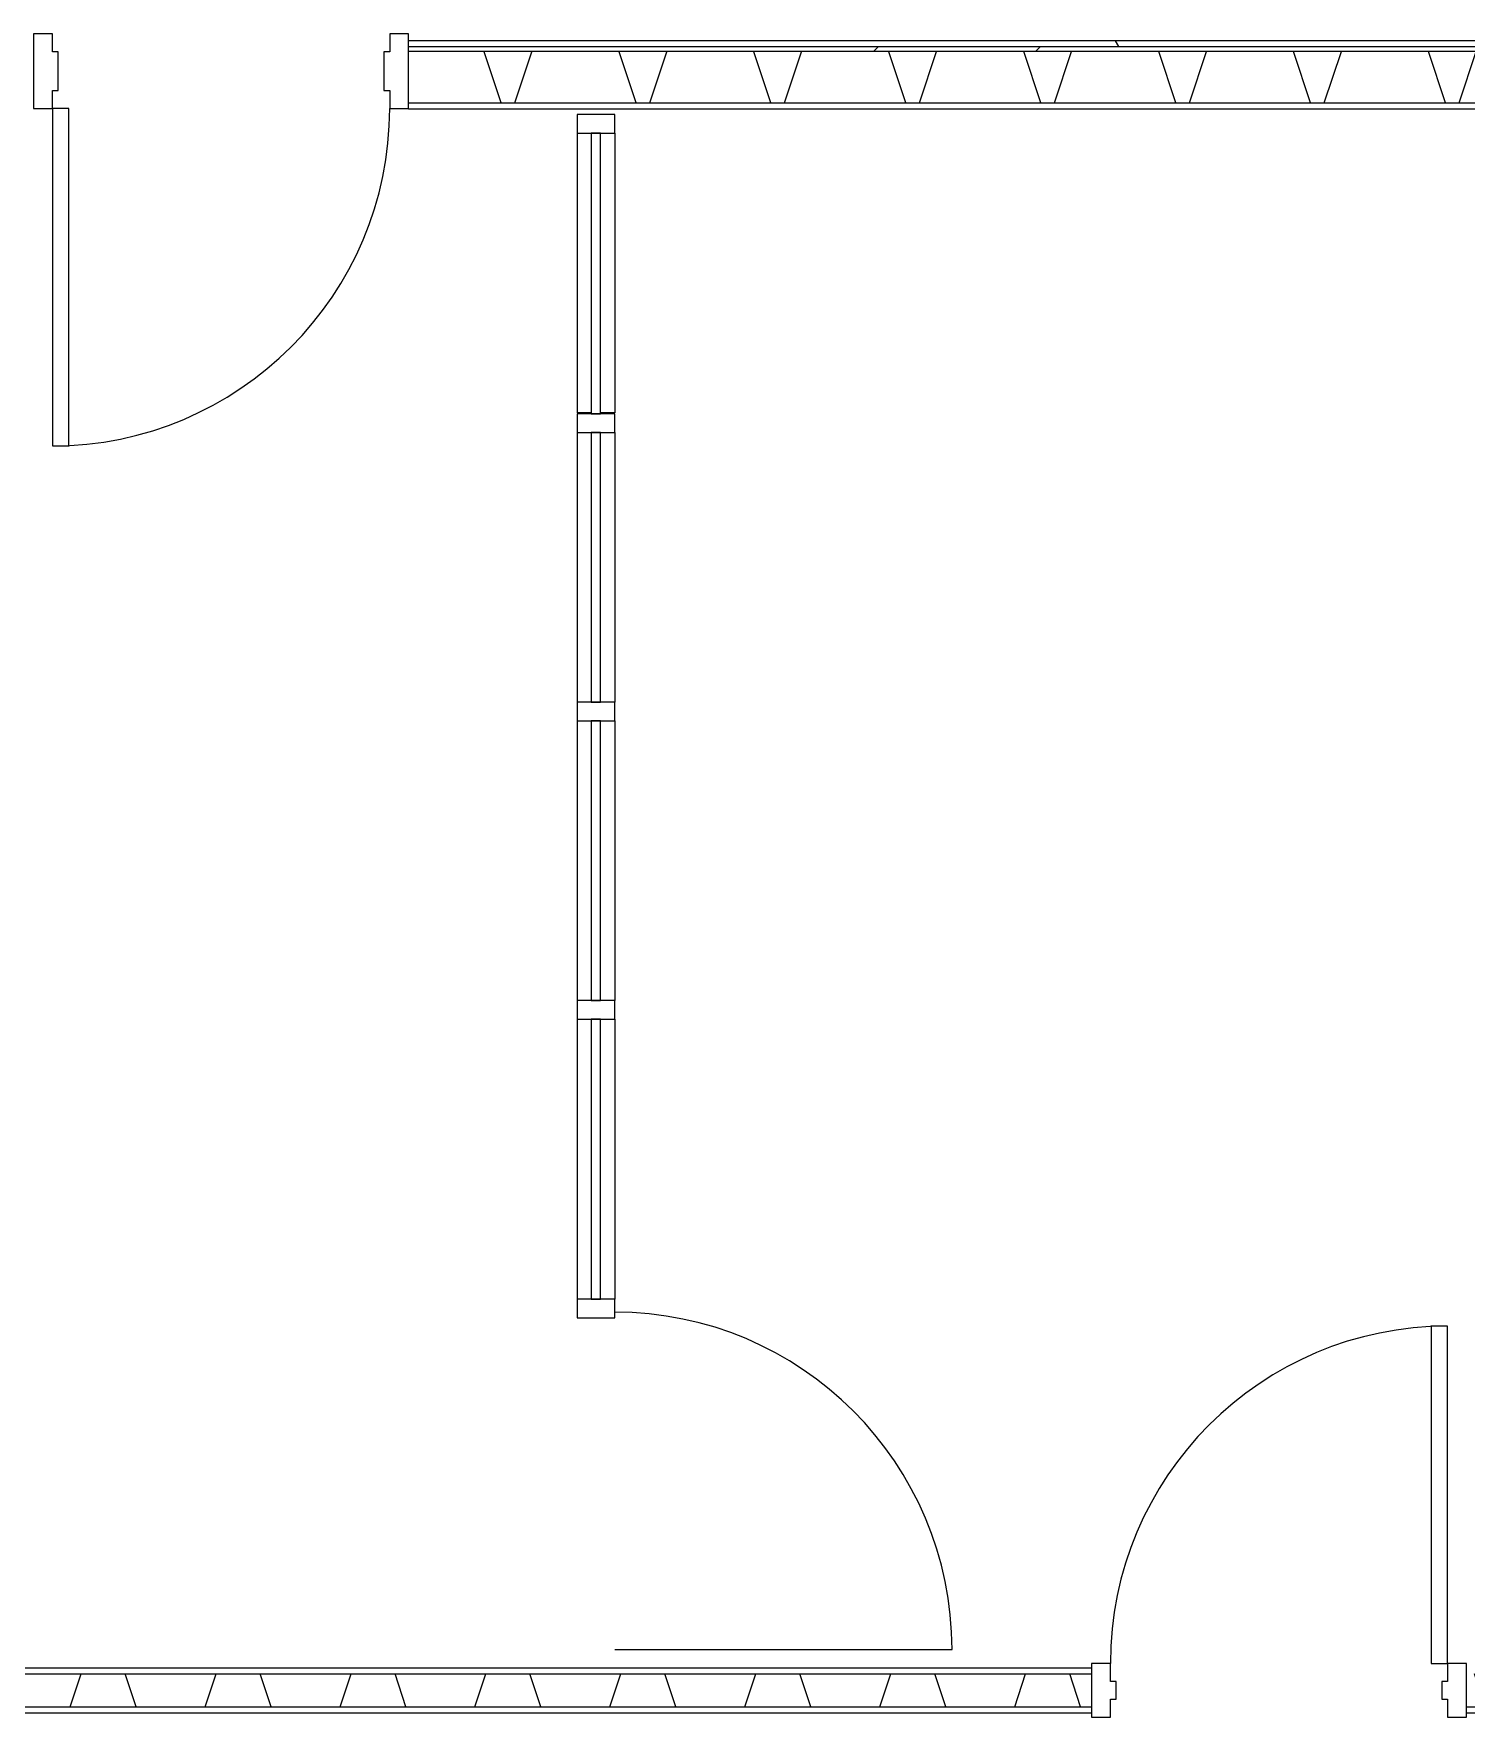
# Model space of a CAD drawing. Header units: inches. Extents: x -1551 to 2054, y 9767 to 12269.
# Drawn here: x 767.6 to 920.6, y 11468.9 to 11648.6 of the extents above; entities that cross this region are included whole.
import ezdxf

# ---------------------------------------------------------------- set-up
doc = ezdxf.new("R2010")
doc.units = ezdxf.units.IN
doc.header["$MEASUREMENT"] = 0
for name, color, linetype, lineweight in [('A-DOOR', 31, 'Continuous', 9), ('A-DOOR-FRAM', 31, 'Continuous', 9), ('A-GLAZ-CURT', 52, 'Continuous', 9), ('A-GLAZ-CWMG', 51, 'Continuous', 9), ('A-WALL', 113, 'Continuous', 9), ('A-WALL-PATT-5', 111, 'Continuous', 9), ('I-WALL', 2, 'Continuous', 9)]:
    doc.layers.add(name, color=color, linetype=linetype, lineweight=lineweight)
pattern_1 = [(0, (3964.78, 0), (115.2, 28.8), [4.752, -81.648, 4.752, -81.648, -460.8]), (0, (3964.78, 0), (115.2, 28.8), [-172.8, 4.752, -168.048, 4.752, -81.648, -201.6]), (0, (3964.78, 0), (115.2, 28.8), [-432, 4.752, -52.848, 4.752, -139.248]), (120, (4007.98, 14.4), (-82.54153, 85.366127), [4.752, -81.648, 4.752, -81.648, -460.8]), (120, (4007.98, 14.4), (-82.54153, 85.366127), [-172.8, 4.752, -168.048, 4.752, -81.648, -201.6]), (120, (4007.98, 14.4), (-82.54153, 85.366127), [-432, 4.752, -52.848, 4.752, -139.248]), (240, (4022.38, 72), (-32.65847, -114.166127), [4.752, -81.648, 4.752, -81.648, -460.8]), (240, (4022.38, 72), (-32.65847, -114.166127), [-172.8, 4.752, -168.048, 4.752, -81.648, -201.6]), (240, (4022.38, 72), (-32.65847, -114.166127), [-432, 4.752, -52.848, 4.752, -139.248])]
pattern_2 = [(161.57, (3966.5794, 1.8), (-14.4010124, -0.0012439), [0, -102.456, 11.376, 0]), (18.43, (3962.9794, 1.8), (-14.4010124, 0.0012439), [0, -102.456, 11.376, 0]), (108.43, (3966.5794, 1.8), (7.1973965, -36.003153), [34.146, -79.686]), (71.57, (3962.9794, 1.8), (7.1973965, 36.003153), [34.146, -79.686])]

# ---------------------------------------------------------------- blocks, each defined once
blk = doc.blocks.new('STOREFRONT DOOR - WOOD STILE W_ GLASS INSET-2189325-KEY PLAN - 1ST FLOOR')
at = {"layer": 'A-DOOR'}
blk.add_line((-18, -2), (-18, -38), dxfattribs=at)
blk.add_arc((-18, -2), 36, 270, 360, dxfattribs=at)
blk = doc.blocks.new('Rectangular Mullion - 2_ x 4_ - INTERIOR-2183591-KEY PLAN - 1ST FLOOR')
at = {"layer": 'A-GLAZ-CWMG'}
for p, q in [((-2, 2), (0, 2)), ((-2, -2), (-2, 2)), ((0, 2), (0, -2)), ((0, -2), (-2, -2))]:
    blk.add_line(p, q, dxfattribs=at)
blk = doc.blocks.new('System Panel - SINGLE PANE - SAFETY GLAZING-2186739-KEY PLAN - 1ST FLOOR')
at = {"layer": 'A-GLAZ-CURT'}
for p, q in [((14.93, 0.5), (-14.93, 0.5)), ((-14.93, 0.5), (-14.93, -0.5)), ((14.93, -0.5), (14.93, 0.5)), ((-14.93, -0.5), (14.93, -0.5))]:
    blk.add_line(p, q, dxfattribs=at)
blk = doc.blocks.new('System Panel - SINGLE PANE - SAFETY GLAZING-2187073-KEY PLAN - 1ST FLOOR')
at = {"layer": 'A-GLAZ-CURT'}
for p, q in [((14.38, 0.5), (-14.38, 0.5)), ((-14.38, 0.5), (-14.38, -0.5)), ((14.38, -0.5), (14.38, 0.5)), ((-14.38, -0.5), (14.38, -0.5))]:
    blk.add_line(p, q, dxfattribs=at)
blk = doc.blocks.new('Rectangular Mullion - 2_ x 4_ - INTERIOR-2186737-KEY PLAN - 1ST FLOOR')
at = {"layer": 'A-GLAZ-CWMG'}
for p, q in [((-3139.12, 11550.96), (-3139.12, 11545.42)), ((-3135.12, 11550.96), (-3135.12, 11545.42))]:
    blk.add_line(p, q, dxfattribs=at)
blk = doc.blocks.new('Rectangular Mullion - 2_ x 4_ - INTERIOR-2187069-KEY PLAN - 1ST FLOOR')
at = {"layer": 'A-GLAZ-CWMG'}
for p, q in [((-3139.12, 11606.03), (-3139.12, 11577.28)), ((-3135.12, 11606.03), (-3135.12, 11577.28))]:
    blk.add_line(p, q, dxfattribs=at)
blk = doc.blocks.new('Rectangular Mullion - 2_ x 4_ - INTERIOR-2186757-KEY PLAN - 1ST FLOOR')
at = {"layer": 'A-GLAZ-CWMG'}
for p, q in [((-3139.12, 11621.63), (-3139.12, 11608.13)), ((-3135.12, 11621.63), (-3135.12, 11608.13)), ((-3137.62, 11608.13), (-3139.12, 11608.13)), ((-3135.12, 11608.13), (-3136.62, 11608.13))]:
    blk.add_line(p, q, dxfattribs=at)
blk = doc.blocks.new('Rectangular Mullion - 2_ x 4_ - INTERIOR-2183529-KEY PLAN - 1ST FLOOR')
at = {"layer": 'A-GLAZ-CWMG'}
for p, q in [((-1, 2), (1, 2)), ((-1, -2), (-1, 2)), ((1, 2), (1, -2)), ((1, -2), (-1, -2))]:
    blk.add_line(p, q, dxfattribs=at)
blk = doc.blocks.new('HOLLOW METAL - HM - METAL LEAF - 1HR - 3-0 x 7-0-2191993-KEY PLAN - 1ST FLOOR')
at = {"layer": 'A-DOOR'}
for p, q in [((18, 39.875), (16.25, 39.875)), ((16.25, 39.875), (16.25, 3.875)), ((18, 3.875), (18, 39.875)), ((16.25, 3.875), (18, 3.875))]:
    blk.add_line(p, q, dxfattribs=at)
blk.add_arc((18, 3.875), 36, 90, 180, dxfattribs=at)
at = {"layer": 'A-DOOR-FRAM'}
for p, q in [((-18, 3.875), (-20, 3.875)), ((-20, 3.875), (-20, -4.125)), ((-18, 1.9375), (-18, 3.875)), ((18, 3.875), (18, 1.9375)), ((20, 3.875), (18, 3.875)), ((20, -4.125), (20, 3.875)), ((-17.375, 1.9375), (-18, 1.9375)), ((-17.375, -2.1875), (-17.375, 1.9375)), ((18, 1.9375), (17.375, 1.9375)), ((17.375, 1.9375), (17.375, -2.1875)), ((-18, -4.125), (-18, -2.1875)), ((-18, -2.1875), (-17.375, -2.1875)), ((17.375, -2.1875), (18, -2.1875)), ((18, -2.1875), (18, -4.125)), ((-20, -4.125), (-18, -4.125)), ((18, -4.125), (20, -4.125))]:
    blk.add_line(p, q, dxfattribs=at)
blk = doc.blocks.new('HOLLOW METAL - HM - WOOD LEAF - 3-0 x 7-0-2191990-KEY PLAN - 1ST FLOOR')
at = {"layer": 'A-DOOR'}
for p, q in [((18, 39.125), (16.25, 39.125)), ((16.25, 39.125), (16.25, 3.125)), ((18, 3.125), (18, 39.125)), ((16.25, 3.125), (18, 3.125))]:
    blk.add_line(p, q, dxfattribs=at)
blk.add_arc((18, 3.125), 36, 90, 180, dxfattribs=at)
at = {"layer": 'A-DOOR-FRAM'}
for p, q in [((-18, 3.125), (-20, 3.125)), ((-20, 3.125), (-20, -2.625)), ((-18, 1.1875), (-18, 3.125)), ((18, 3.125), (18, 1.1875)), ((20, 3.125), (18, 3.125)), ((20, -2.625), (20, 3.125)), ((-17.375, 1.1875), (-18, 1.1875)), ((-17.375, -0.6875), (-17.375, 1.1875)), ((18, 1.1875), (17.375, 1.1875)), ((17.375, 1.1875), (17.375, -0.6875)), ((-18, -2.625), (-18, -0.6875)), ((-18, -0.6875), (-17.375, -0.6875)), ((17.375, -0.6875), (18, -0.6875)), ((18, -0.6875), (18, -2.625)), ((-20, -2.625), (-18, -2.625)), ((18, -2.625), (20, -2.625))]:
    blk.add_line(p, q, dxfattribs=at)
blk = doc.blocks.new('System Panel - SINGLE PANE - SAFETY GLAZING-2186740-KEY PLAN - 1ST FLOOR')
at = {"layer": 'A-GLAZ-CURT'}
for p, q in [((14.93, 0.5), (-14.93, 0.5)), ((-14.93, 0.5), (-14.93, -0.5)), ((14.93, -0.5), (14.93, 0.5)), ((-14.93, -0.5), (14.93, -0.5))]:
    blk.add_line(p, q, dxfattribs=at)
blk = doc.blocks.new('Rectangular Mullion - 2_ x 4_ - INTERIOR-2186736-KEY PLAN - 1ST FLOOR')
at = {"layer": 'A-GLAZ-CWMG'}
for p, q in [((-3139.12, 11543.42), (-3139.12, 11513.56)), ((-3135.12, 11543.42), (-3135.12, 11513.56))]:
    blk.add_line(p, q, dxfattribs=at)
blk = doc.blocks.new('Rectangular Mullion - 2_ x 4_ - INTERIOR-2186730-KEY PLAN - 1ST FLOOR')
at = {"layer": 'A-GLAZ-CWMG'}
for p, q in [((-3139.12, 11575.28), (-3139.12, 11550.96)), ((-3135.12, 11575.28), (-3135.12, 11550.96))]:
    blk.add_line(p, q, dxfattribs=at)
blk = doc.blocks.new('Rectangular Mullion - 2_ x 4_ - INTERIOR-2186549-KEY PLAN - 1ST FLOOR')
at = {"layer": 'A-GLAZ-CWMG'}
for p, q in [((-3139.12, 11637.99), (-3139.12, 11621.63)), ((-3135.12, 11637.99), (-3135.12, 11621.63))]:
    blk.add_line(p, q, dxfattribs=at)
blk = doc.blocks.new('System Panel - SINGLE PANE - SAFETY GLAZING-2187074-KEY PLAN - 1ST FLOOR')
at = {"layer": 'A-GLAZ-CURT'}
for p, q in [((14.978125, 0.5), (-14.978125, 0.5)), ((-14.978125, 0.5), (-14.978125, -0.5)), ((14.978125, -0.5), (14.978125, 0.5)), ((-14.978125, -0.5), (14.978125, -0.5))]:
    blk.add_line(p, q, dxfattribs=at)

msp = doc.modelspace()

# ---------------------------------------------------------------- hatches: boundary and pattern name
at = {"layer": 'A-WALL-PATT-5'}
h = msp.add_hatch(dxfattribs=at)
h.set_pattern_fill('FP_4', color=256, style=0, pattern_type=2)
h.set_pattern_definition(pattern_2)
h.paths.add_polyline_path([(761.71, 11641.24), (767.64, 11641.24), (767.64, 11646.74), (761.71, 11646.74), (761.71, 11644.74)], flags=0)
h.paths.add_polyline_path([(1040.91, 11641.24), (1045.96, 11641.24), (1045.96, 11646.74), (807.64, 11646.68), (807.64, 11641.24), (973.37, 11641.24)], flags=0)
h = msp.add_hatch(dxfattribs=at)
h.set_pattern_fill('FP_3', color=256, style=0, pattern_type=2)
h.set_pattern_definition(pattern_1)
h.paths.add_polyline_path([(767.64, 11647.24), (767.64, 11647.86), (765.21, 11647.86), (765.22, 11647.24), (765.83, 11647.24)], flags=0)
h.paths.add_polyline_path([(1052.08, 11647.24), (1052.08, 11647.86), (807.64, 11647.86), (807.64, 11647.24), (1051.46, 11647.24)], flags=0)
h = msp.add_hatch(dxfattribs=at)
h.set_pattern_fill('FP_17', color=256, style=0, pattern_type=2)
h.set_pattern_definition([(45, (3964.78, 0), (-35.63818, 35.63818), []), (45, (3964.78, 54), (-35.63818, 35.63818), [])])
h.paths.add_polyline_path([(767.64, 11646.74), (767.64, 11647.24), (765.21, 11647.24), (765.23, 11646.74), (765.83, 11646.74)], flags=0)
h.paths.add_polyline_path([(1051.46, 11646.74), (1051.46, 11647.24), (807.64, 11647.24), (807.64, 11646.74), (1050.14, 11646.74)], flags=0)
h = msp.add_hatch(dxfattribs=at)
h.set_pattern_fill('FP_4', color=256, style=0, pattern_type=2)
h.set_pattern_definition(pattern_2)
h.paths.add_polyline_path([(966.46, 11470.04), (967.08, 11470.04), (967.08, 11473.54), (920.56, 11473.54), (920.56, 11470.04)], flags=0)
h.paths.add_polyline_path([(672.06, 11470.04), (880.56, 11470.04), (880.56, 11473.54), (672.06, 11473.54)], flags=0)
h = msp.add_hatch(dxfattribs=at)
h.set_pattern_fill('FP_3', color=256, style=0, pattern_type=2)
h.set_pattern_definition(pattern_1)
h.paths.add_polyline_path([(966.46, 11469.41), (966.46, 11470.04), (920.56, 11470.04), (920.56, 11469.41)], flags=0)
h.paths.add_polyline_path([(672.06, 11469.41), (880.56, 11469.41), (880.56, 11470.04), (672.06, 11470.04)], flags=0)

# ---------------------------------------------------------------- linework, layer by layer
at = {"layer": 'A-WALL'}
for p, q in [((807.64, 11647.24), (1189.08, 11647.24)), ((807.64, 11646.74), (1188.46, 11646.74)), ((807.64, 11641.24), (1045.96, 11641.24)), ((880.56, 11474.16), (672.06, 11474.16)), ((672.06, 11473.54), (880.56, 11473.54)), ((672.06, 11470.04), (880.56, 11470.04)), ((672.06, 11469.41), (880.56, 11469.41)), ((920.56, 11470.04), (967.08, 11470.04)), ((920.56, 11469.41), (966.46, 11469.41))]:
    msp.add_line(p, q, dxfattribs=at)
at = {"layer": 'I-WALL'}
for p, q in [((1189.08, 11647.86), (807.64, 11647.86)), ((807.64, 11640.61), (1044.21, 11640.61))]:
    msp.add_line(p, q, dxfattribs=at)

# ---------------------------------------------------------------- block references
at = {"layer": 'A-DOOR'}
for name, p, rotation in [('HOLLOW METAL - HM - METAL LEAF - 1HR - 3-0 x 7-0-2191993-KEY PLAN - 1ST FLOOR', (787.64, 11644.49), 180), ('STOREFRONT DOOR - WOOD STILE W_ GLASS INSET-2189325-KEY PLAN - 1ST FLOOR', (827.66, 11494.16), 89.99999999999912)]:
    msp.add_blockref(name, p, dxfattribs=dict(at, rotation=rotation))
msp.add_blockref('HOLLOW METAL - HM - WOOD LEAF - 3-0 x 7-0-2191990-KEY PLAN - 1ST FLOOR', (900.56, 11471.54), dxfattribs=at)
at = {"layer": 'A-GLAZ-CURT', "rotation": 89.99999999999912}
for name, p in [('System Panel - SINGLE PANE - SAFETY GLAZING-2187074-KEY PLAN - 1ST FLOOR', (827.66, 11623.01)), ('System Panel - SINGLE PANE - SAFETY GLAZING-2187073-KEY PLAN - 1ST FLOOR', (827.66, 11591.65)), ('System Panel - SINGLE PANE - SAFETY GLAZING-2186739-KEY PLAN - 1ST FLOOR', (827.66, 11560.35)), ('System Panel - SINGLE PANE - SAFETY GLAZING-2186740-KEY PLAN - 1ST FLOOR', (827.66, 11528.49))]:
    msp.add_blockref(name, p, dxfattribs=at)
at = {"layer": 'A-GLAZ-CWMG', "extrusion": (0, 0, -1), "rotation": 90.00000000000091}
for name, p in [('Rectangular Mullion - 2_ x 4_ - INTERIOR-2183591-KEY PLAN - 1ST FLOOR', (-827.66, 11639.99)), ('Rectangular Mullion - 2_ x 4_ - INTERIOR-2183529-KEY PLAN - 1ST FLOOR', (-827.66, 11607.03)), ('Rectangular Mullion - 2_ x 4_ - INTERIOR-2183529-KEY PLAN - 1ST FLOOR', (-827.66, 11576.28)), ('Rectangular Mullion - 2_ x 4_ - INTERIOR-2183529-KEY PLAN - 1ST FLOOR', (-827.66, 11544.42)), ('Rectangular Mullion - 2_ x 4_ - INTERIOR-2183529-KEY PLAN - 1ST FLOOR', (-827.66, 11512.56))]:
    msp.add_blockref(name, p, dxfattribs=at)
at = {"layer": 'A-GLAZ-CWMG'}
for name in ['Rectangular Mullion - 2_ x 4_ - INTERIOR-2186549-KEY PLAN - 1ST FLOOR', 'Rectangular Mullion - 2_ x 4_ - INTERIOR-2186757-KEY PLAN - 1ST FLOOR', 'Rectangular Mullion - 2_ x 4_ - INTERIOR-2187069-KEY PLAN - 1ST FLOOR', 'Rectangular Mullion - 2_ x 4_ - INTERIOR-2186730-KEY PLAN - 1ST FLOOR', 'Rectangular Mullion - 2_ x 4_ - INTERIOR-2186737-KEY PLAN - 1ST FLOOR', 'Rectangular Mullion - 2_ x 4_ - INTERIOR-2186736-KEY PLAN - 1ST FLOOR']:
    msp.add_blockref(name, (3964.78, 0), dxfattribs=at)

doc.saveas('drawing.dxf')
